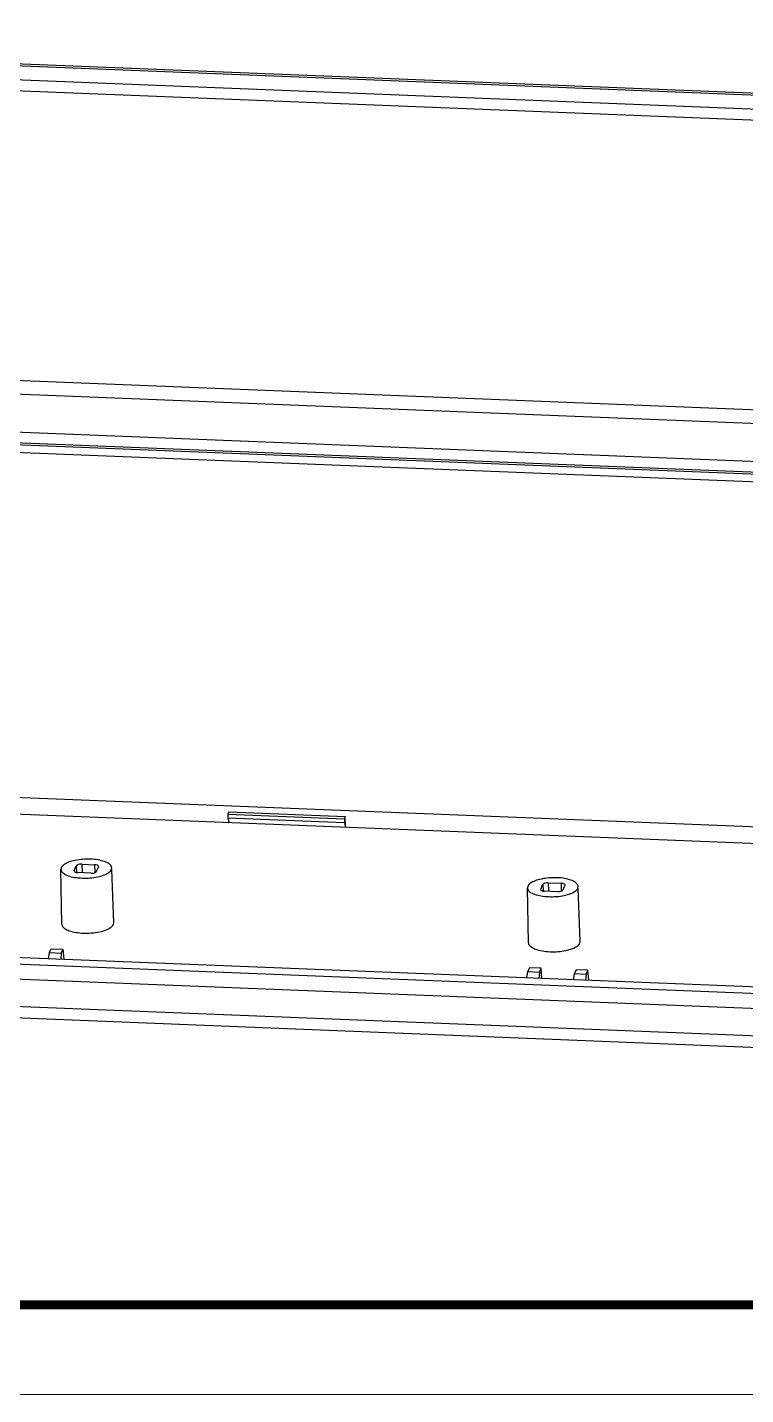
# Model space of a CAD drawing. Header units: millimetres. Extents: x 1366 to 1807, y -424 to -118.
# Drawn here: x 1466.9 to 1527.6, y -424.2 to -308.6 of the extents above; entities that cross this region are included whole.
import ezdxf

# ---------------------------------------------------------------- set-up
doc = ezdxf.new("R2010")
doc.units = ezdxf.units.MM
doc.layers.add('06___PRT_ALL_SURFS', color=7, linetype='Continuous')
doc.layers.add('from', color=7, linetype='Continuous', lineweight=13)

# ---------------------------------------------------------------- blocks, each defined once
blk = doc.blocks.new('*u50')
at = {"color": 7, "linetype": 'Continuous'}
for p, q in [((-113.7, 94.74), (7.87, 89.89)), ((-113.68, 93.79), (7.89, 88.95)), ((-3.23, 64.88), (-124.8, 69.73)), ((0.26, 58.66), (-130.26, 63.86)), ((0.34, 59.3), (-130.19, 64.5)), ((-130.09, 64.69), (0.41, 59.49)), ((-130.44, 34.74), (1.69, 29.48)), ((1.91, 28.02), (-130.21, 33.28)), ((-69.11, 31.76), (-69.19, 31.58)), ((-69.19, 31.58), (-59.33, 31.18)), ((-69.19, 31.58), (-69.18, 31.25)), ((-69.18, 31.25), (-59.32, 30.86)), ((-69.18, 31.25), (-69.08, 30.85)), ((-69.11, 31.76), (-59.25, 31.37)), ((-59.25, 31.37), (-59.33, 31.18)), ((-59.22, 30.45), (-59.25, 31.37)), ((-59.33, 31.18), (-59.32, 30.86)), ((-59.32, 30.86), (-59.22, 30.45)), ((-83.26, 27.05), (-83.29, 26.91)), ((-83.21, 22.27), (-83.29, 26.91)), ((-82.18, 26.77), (-82.17, 26.8)), ((-82.17, 26.8), (-81.99, 27.21)), ((-82.17, 26.8), (-82.17, 26.77)), ((-81.99, 27.21), (-81.97, 26.63)), ((-80.76, 26.59), (-81.84, 26.64)), ((-81.53, 27.34), (-81.5, 26.62)), ((-81.53, 27.34), (-80.44, 27.3)), ((-80.44, 27.3), (-80.43, 26.64)), ((-80.12, 27.13), (-80.3, 26.73)), ((-80.11, 27.16), (-80.12, 27.13)), ((-79.02, 26.88), (-78.99, 27.03)), ((-78.83, 22.39), (-78.99, 26.88)), ((-43.82, 25.48), (-43.85, 25.34)), ((-42.73, 25.23), (-42.55, 25.64)), ((-42.55, 25.64), (-42.53, 25.06)), ((-42.09, 25.77), (-41, 25.73)), ((-42.09, 25.77), (-42.06, 25.05)), ((-41, 25.73), (-40.99, 25.06)), ((-40.68, 25.56), (-40.86, 25.15)), ((-40.67, 25.59), (-40.68, 25.56)), ((-39.58, 25.31), (-39.55, 25.46)), ((-43.77, 20.7), (-43.85, 25.34)), ((-42.74, 25.2), (-42.73, 25.23)), ((-42.73, 25.2), (-42.73, 25.23)), ((-41.32, 25.02), (-42.4, 25.06)), ((-39.39, 20.82), (-39.55, 25.31)), ((-78.86, 22.24), (-78.83, 22.39)), ((2.2, 15.9), (-129.92, 21.16)), ((-39.42, 20.67), (-39.39, 20.82)), ((-130.18, 20.63), (1.99, 15.37)), ((-84.33, 19.35), (-84.25, 19.87)), ((-84.25, 19.87), (-84.11, 20.19)), ((-84.25, 19.87), (-83.26, 19.83)), ((-84.11, 20.19), (-83.12, 20.15)), ((-83.26, 19.83), (-83.3, 19.3)), ((-83.12, 20.15), (-83.26, 19.83)), ((-83.12, 20.15), (-83.04, 19.29)), ((-130.33, 19.36), (1.85, 14.09)), ((-43.68, 18.58), (-43.82, 18.26)), ((-42.7, 18.54), (-43.68, 18.58)), ((-42.84, 18.22), (-42.7, 18.54)), ((-42.62, 17.68), (-42.7, 18.54)), ((-43.9, 17.73), (-43.82, 18.26)), ((-43.82, 18.26), (-42.84, 18.22)), ((-42.84, 18.22), (-42.88, 17.69)), ((-39.96, 17.58), (-39.88, 18.1)), ((-39.74, 18.42), (-39.88, 18.1)), ((-39.88, 18.1), (-38.89, 18.06)), ((-38.75, 18.38), (-39.74, 18.42)), ((-38.89, 18.06), (-38.93, 17.54)), ((-38.89, 18.06), (-38.75, 18.38)), ((-38.67, 17.53), (-38.75, 18.38)), ((1.97, 11.76), (-130.34, 17.03)), ((2.16, 10.78), (-130.15, 16.05))]:
    blk.add_line(p, q, dxfattribs=at)
for centre, major_axis, ratio, start_param, end_param in [((-81.78, 26.78), (0.4, 0.011), 0.3729, -3.133742, -1.746418), ((-81.59, 27.19), (0.4, 0.01), 0.372919, 1.395346, 2.966066), ((-80.69, 26.74), (0.4, 0.01), 0.372919, -1.746247, -0.175527), ((-80.51, 27.15), (0.4, 0.011), 0.3729, -0.000268, 1.395175), ((-42.15, 25.62), (0.4, 0.01), 0.372919, 1.395346, 2.966066), ((-41.07, 25.58), (0.4, 0.011), 0.3729, -0.000268, 1.395175), ((-42.34, 25.21), (0.4, 0.011), 0.3729, -3.133742, -1.746418), ((-41.25, 25.17), (0.4, 0.01), 0.372919, -1.746247, -0.175527)]:
    blk.add_ellipse(centre, major_axis=major_axis, ratio=ratio, start_param=start_param, end_param=end_param, dxfattribs=at)
for points, start_tangent, end_tangent in [([(-79, 27.03), (-79.02, 27.13), (-79.22, 27.37), (-79.61, 27.56), (-80.15, 27.7), (-80.79, 27.77), (-81.46, 27.75), (-82.1, 27.66), (-82.65, 27.51), (-83.05, 27.29), (-83.26, 27.05)], (-0.038423, 0.999262), (-0.405681, -0.914015)), ([(-83.29, 26.91), (-83.27, 26.8), (-83.07, 26.57), (-82.68, 26.37), (-82.14, 26.23), (-81.5, 26.17), (-80.83, 26.18), (-80.18, 26.27), (-79.64, 26.43), (-79.24, 26.64), (-79.02, 26.88)], (0.023065, -0.999734), (0.405681, 0.914015)), ([(-39.56, 25.46), (-39.58, 25.56), (-39.78, 25.8), (-40.17, 25.99), (-40.71, 26.13), (-41.35, 26.2), (-42.02, 26.18), (-42.66, 26.09), (-43.21, 25.93), (-43.61, 25.72), (-43.82, 25.48)], (-0.038423, 0.999262), (-0.405681, -0.914015)), ([(-43.85, 25.34), (-43.83, 25.23), (-43.63, 24.99), (-43.24, 24.8), (-42.7, 24.66), (-42.06, 24.6), (-41.39, 24.61), (-40.74, 24.7), (-40.2, 24.86), (-39.8, 25.07), (-39.58, 25.31)], (0.023065, -0.999734), (0.405681, 0.914015)), ([(-83.21, 22.27), (-83.19, 22.16), (-82.98, 21.92), (-82.59, 21.72), (-82.03, 21.58), (-81.38, 21.51), (-80.7, 21.53), (-80.04, 21.62), (-79.48, 21.78), (-79.08, 22), (-78.86, 22.24)], (0.023068, -0.999734), (0.405681, 0.914015)), ([(-43.77, 20.7), (-43.75, 20.59), (-43.54, 20.35), (-43.15, 20.15), (-42.59, 20.01), (-41.94, 19.94), (-41.26, 19.96), (-40.6, 20.05), (-40.04, 20.21), (-39.64, 20.42), (-39.42, 20.67)], (0.023068, -0.999734), (0.405681, 0.914015))]:
    blk.add_spline(points, degree=3, dxfattribs=dict(at, start_tangent=start_tangent, end_tangent=end_tangent))
at = {"layer": '06___PRT_ALL_SURFS', "color": 7, "linetype": 'Continuous'}
for p, q in [((12.8, 90.83), (-117.64, 96.03)), ((12.97, 91.01), (-117.48, 96.21)), ((-129.73, 68.79), (0.71, 63.59)), ((-130.08, 65.6), (0.36, 60.4))]:
    blk.add_line(p, q, dxfattribs=at)

msp = doc.modelspace()

# ---------------------------------------------------------------- linework, layer by layer
at = {"layer": 'from'}
msp.add_lwpolyline([(1365.788, -424.173), (1806.818, -424.173), (1806.818, -117.696), (1365.788, -117.696)], close=True, dxfattribs=at)
at = {"layer": 'from', "const_width": 0.76}
msp.add_lwpolyline([(1373.389, -416.572), (1373.389, -125.297), (1799.218, -125.297), (1799.218, -416.572), (1373.389, -416.572)], dxfattribs=at)

# ---------------------------------------------------------------- block references
msp.add_blockref('*u50', (1553.026, -406.676))

doc.saveas('drawing.dxf')
